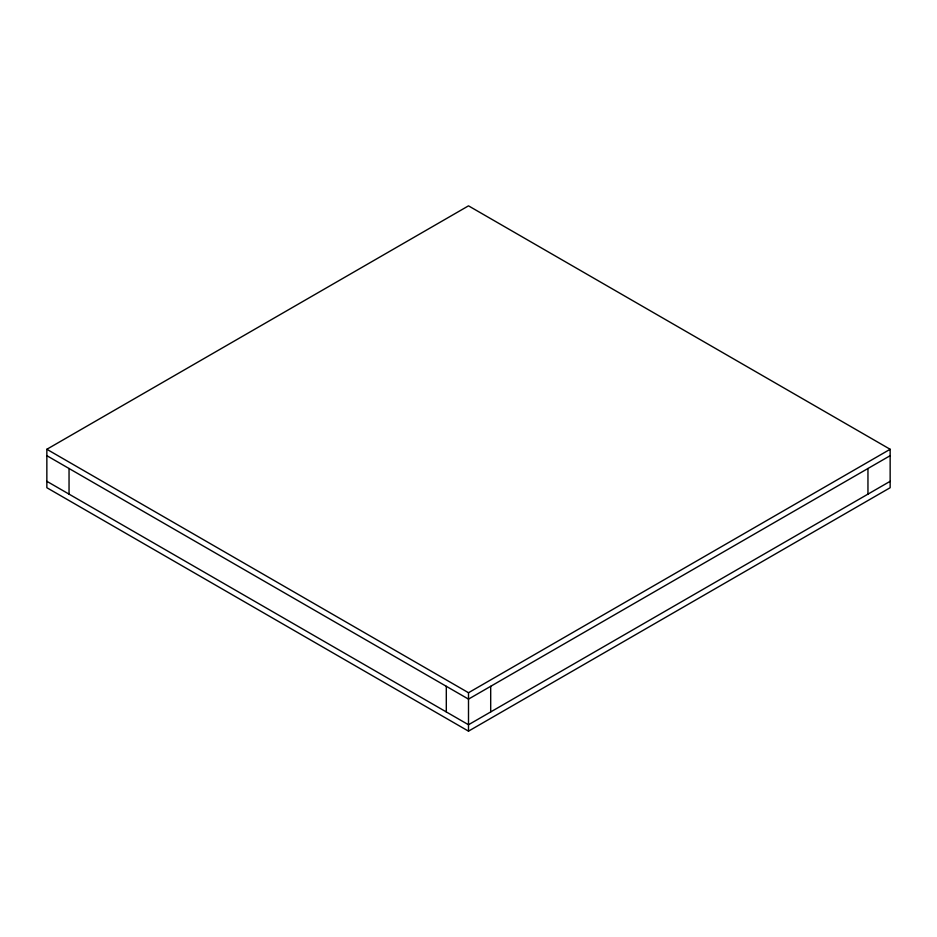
<?xml version="1.0" encoding="UTF-8"?>
<svg xmlns="http://www.w3.org/2000/svg" width="937" height="937" viewBox="0 0 937 937"><rect width="100%" height="100%" fill="white"/><g stroke="black" fill="none" stroke-linecap="round" stroke-linejoin="round"><path stroke-width="1.41" d="M46.85 449.28L468.5 205.847L890.15 449.28L890.15 487.72L468.5 731.153L46.85 487.72L46.85 449.28L468.5 692.724L890.15 449.28M890.15 455.687L468.5 699.119L46.85 455.687M890.15 481.313L468.5 724.746L46.85 481.313M867.955 468.5L867.955 494.127M490.695 686.317L490.695 711.933M468.5 692.724L468.5 731.153M446.305 686.317L446.305 711.933M69.045 468.5L69.045 494.127"/></g></svg>
